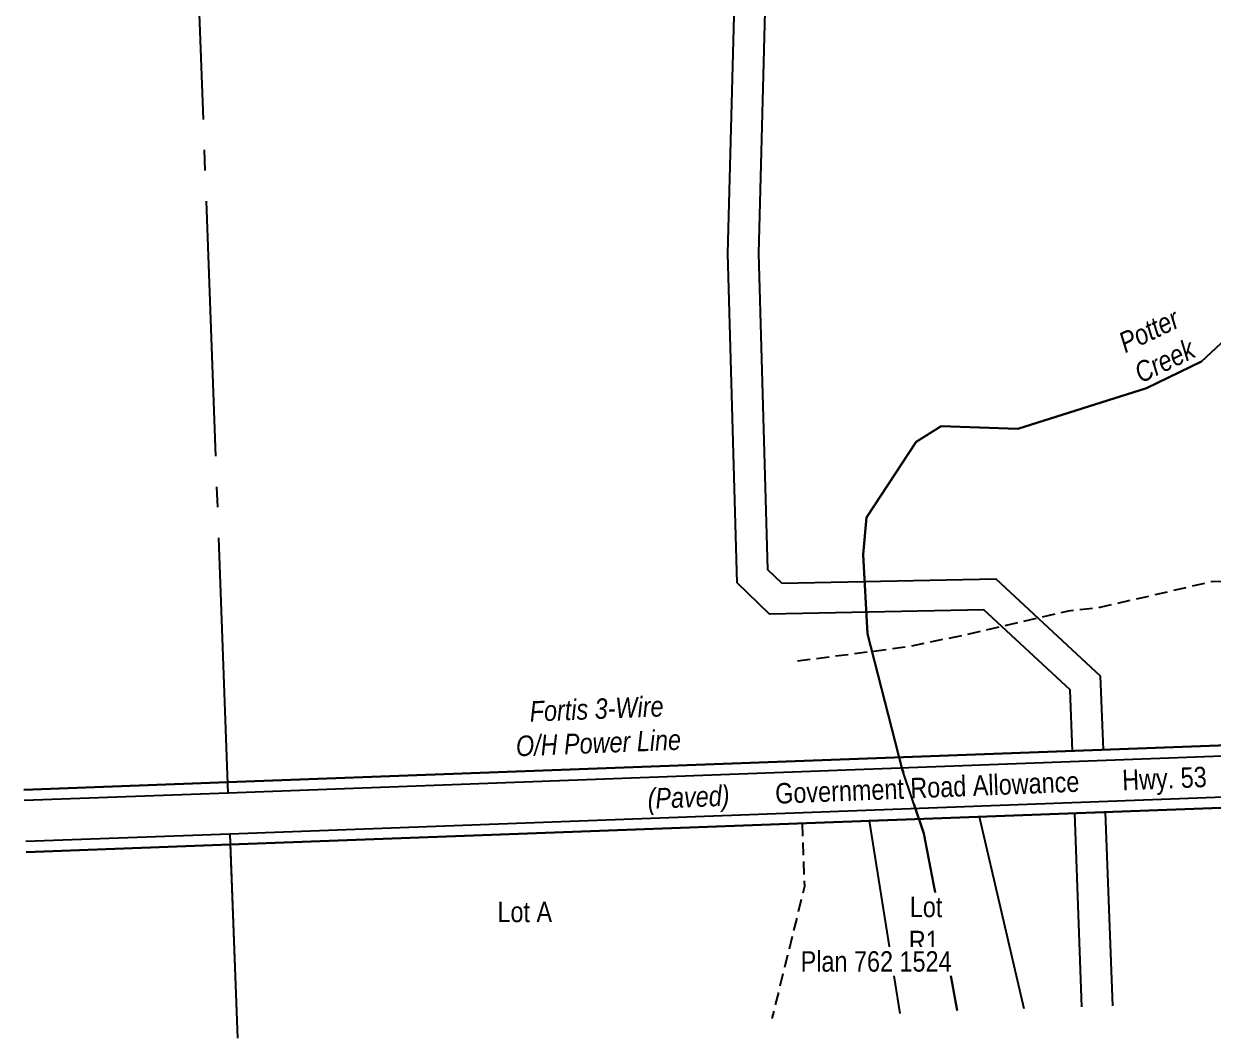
# Model space of a CAD drawing. Extents: x 665644 to 688844, y 5825051 to 5844826.
# Drawn here: x 682476 to 683058, y 5835493 to 5835989 of the extents above; entities that cross this region are included whole.
import ezdxf
from ezdxf.enums import TextEntityAlignment as Align

# ---------------------------------------------------------------- set-up
doc = ezdxf.new("R2010")
doc.units = 0
doc.header["$LTSCALE"] = 5
doc.linetypes.add('foc-QUARTERLINE', pattern=[33, 25, -3, 2, -3])
doc.linetypes.add('UG_PIPE', pattern=[1.875, 1.25, -0.625])
for name, color, linetype in [('AS-PIPE-UG', 44, 'UG_PIPE'), ('AS-POWER', 104, 'foc-POWER'), ('AS-TELEPHONE', 224, 'foc-TEL'), ('F-RW', 190, 'Continuous'), ('L-QSEC', 8, 'foc-QUARTERLINE'), ('L-ROAD-T', 7, 'Continuous'), ('L-SEC', 7, 'Continuous'), ('L-SECQ', 8, 'foc-QUARTERLINE'), ('L-TITLEDB', 4, 'Continuous'), ('L-TITLEDB-T', 4, 'Continuous'), ('T-WATER', 160, 'Continuous'), ('T-WATER-T', 170, 'Continuous')]:
    doc.layers.add(name, color=color, linetype=linetype)
doc.layers.add('T-TEXT', color=48, linetype='Continuous', lineweight=18)
doc.styles.add('100L', font='ARIALN.TTF', dxfattribs={"height": 11})
doc.styles.add('175L', font='ARIALN.TTF', dxfattribs={"height": 20})
doc.styles.add('80L', font='ARIALN.TTF', dxfattribs={"height": 10})
doc.styles.add('80LS', font='ARIALNI.TTF', dxfattribs={"height": 10})
doc.styles.add('foc-LtypeFont', font='ARIALN.TTF', dxfattribs={"height": 7.35})
doc.linetypes.add('foc-POWER', pattern='A,6,-1,["P",foc-LtypeFont,S=0.2,R=0,X=-0.625,Y=-0.75],-1.24,4', length=12.24)
doc.linetypes.add('foc-POWER-NOLINE', pattern='A,0,-4,["P",foc-LtypeFont,S=0.2,R=0,X=-0.625,Y=-0.75],-8.24', length=12.24)
doc.linetypes.add('foc-TEL', pattern='A,2,-1,["T",foc-LtypeFont,S=0.2,R=0,X=-0.425,Y=-0.75],-1.24,8', length=12.24)
doc.linetypes.add('foc-TEL-NOLINE', pattern='A,0,-2,["T",foc-LtypeFont,S=0.2,R=0,X=-0.425,Y=-0.75],-10.24', length=12.24)
doc.linetypes.add('foc-TOPO-flowdirection-NOLINE', pattern='A,0,[">",foc-LtypeFont,S=0.3,R=0,X=0,Y=-0.945],-20,[">",foc-LtypeFont,S=0.3,R=0,X=0,Y=-0.945],0', length=20)

msp = doc.modelspace()

# ---------------------------------------------------------------- linework, layer by layer
at = {"layer": 'AS-PIPE-UG', "flags": 128}
for points in [[(683098.045, 5835685.783), (683093.474, 5835697.516), (683093.162, 5835706.758), (683086.617, 5835714.857), (683079.24, 5835717.037), (683056.864, 5835716.277), (683002.405, 5835703.699), (682986.897, 5835701.981), (682934.635, 5835689.899), (682907.803, 5835684.366), (682852.009, 5835677.13)], [(682856.601, 5835598.098), (682857.783, 5835567.124), (682841.879, 5835502.618)]]:
    msp.add_lwpolyline(points, dxfattribs=at)
at = {"layer": 'AS-POWER', "linetype": 'foc-POWER-NOLINE', "flags": 128}
msp.add_lwpolyline([(682475.603, 5835614.483), (682575.536, 5835618.177), (683378, 5835647.921)], dxfattribs=at)
at = {"layer": 'AS-TELEPHONE', "linetype": 'foc-TEL-NOLINE', "flags": 128}
msp.add_lwpolyline([(682476.729, 5835584.022), (682576.66, 5835587.722), (683379.138, 5835617.467)], dxfattribs=at)
at = {"layer": 'F-RW', "flags": 128}
for points in [[(682858.064, 5836700.107), (682850.322, 5836428.659), (682847.556, 5836331.674), (682844.014, 5836207.451), (682835.218, 5835877.102), (682839.698, 5835722.329), (682846.658, 5835715.638), (682951.489, 5835717.705), (683002.595, 5835670.253), (683003.938, 5835634.034), (682988.954, 5835633.48), (682987.843, 5835663.459), (682945.662, 5835702.624), (682840.739, 5835700.52), (682824.881, 5835715.765), (682820.212, 5835877.082), (682829.031, 5836207.861), (682835.249, 5836428.106), (682843.1, 5836701.387)], [(682993.615, 5835508.256), (682990.082, 5835603.032), (683005.066, 5835603.588), (683008.599, 5835508.813)]]:
    msp.add_lwpolyline(points, dxfattribs=at)
at = {"layer": 'L-QSEC', "flags": 128}
msp.add_lwpolyline([(682576.66, 5835587.722), (682580.148, 5835492.894)], dxfattribs=at)
at = {"layer": 'L-SEC', "flags": 128}
for points in [[(683378.194, 5835642.744), (682575.729, 5835612.927)], [(683378.945, 5835622.642), (682576.473, 5835592.826)], [(682575.729, 5835612.927), (682475.798, 5835609.218)], [(682576.473, 5835592.826), (682476.541, 5835589.118)]]:
    msp.add_lwpolyline(points, dxfattribs=at)
at = {"layer": 'L-SECQ'}
msp.add_line((682575.729, 5835612.927), (682545.996, 5836417.529), dxfattribs=at)
at = {"layer": 'L-TITLEDB', "flags": 128}
for points in [[(683378, 5835647.921), (682575.536, 5835618.177)], [(682575.536, 5835618.177), (682475.603, 5835614.483)], [(683379.138, 5835617.467), (682576.66, 5835587.722)], [(682965.414, 5835507.208), (682943.482, 5835601.303), (682889.5, 5835599.301), (682904.515, 5835504.945)], [(682576.472, 5835592.826), (682580.148, 5835492.894)], [(682576.66, 5835587.722), (682476.729, 5835584.022)]]:
    msp.add_lwpolyline(points, dxfattribs=at)
at = {"layer": 'T-WATER', "linetype": 'foc-TOPO-flowdirection-NOLINE', "flags": 128}
msp.add_lwpolyline([(682932.487, 5835506.494), (682926.346, 5835540.614), (682916.168, 5835593.098), (682905.667, 5835624.529), (682888.703, 5835690.929), (682886.479, 5835729.727), (682888.106, 5835747.75), (682912.408, 5835784.779), (682924.728, 5835792.507), (682962.168, 5835791.17), (683025.297, 5835811.134), (683052.22, 5835824.154), (683073.297, 5835843.973), (683081.474, 5835855.86), (683082.157, 5835875.365), (683080.811, 5835894.957), (683082.959, 5835913.253), (683090.128, 5835926.162), (683101.779, 5835934.655), (683119.985, 5835936.498), (683139.289, 5835936.004), (683192.539, 5835944.307), (683252.432, 5835944.969), (683287.536, 5835939.721), (683295.849, 5835940.195), (683311.894, 5835941.257), (683324.864, 5835942.297), (683344.587, 5835944.677), (683348.36, 5835947.56), (683353.687, 5835951.036), (683359.31, 5835951.553), (683366.633, 5835951.871)], dxfattribs=at)
at = {"layer": 'T-WATER', "flags": 128}
for points in [[(683073.297, 5835843.973), (683052.22, 5835824.154), (683025.297, 5835811.134), (682962.168, 5835791.17), (682924.728, 5835792.507), (682912.408, 5835784.779), (682888.106, 5835747.75), (682886.479, 5835729.727), (682888.703, 5835690.929), (682905.667, 5835624.529), (682906.206, 5835622.916)], [(682911.328, 5835607.587), (682916.168, 5835593.098), (682926.346, 5835540.614), (682932.487, 5835506.494)]]:
    msp.add_lwpolyline(points, dxfattribs=at)

# ---------------------------------------------------------------- texts
at = {"layer": 'AS-POWER', "insert": (682715.088, 5835657.517), "char_height": 10, "attachment_point": 1, "rotation": 2.287517, "style": '175L'}
msp.add_mtext_dynamic_manual_height_columns('\\pi7.9797;{\\fArial Narrow|b0|i1|c0|p34;Fortis 3-Wire\\P\\pi0.57524;O/H Power Line}', width=80.67299, gutter_width=100, heights=[0], dxfattribs=at)
at = {"layer": 'L-ROAD-T', "style": '80L'}
for s, height, rotation, p in [('Hwy. 53', 10.0023, 2.287327, (683034.006, 5835620.053)), ('Government Road Allowance', 10, 2.287439, (682917.882, 5835615.613))]:
    msp.add_text(s, height=height, rotation=rotation, dxfattribs=at).set_placement(p, align=Align.MIDDLE_CENTER)
at = {"layer": 'L-TITLEDB-T', "insert": (682707.031, 5835559.724), "char_height": 10, "attachment_point": 1, "style": '175L'}
msp.add_mtext_dynamic_manual_height_columns('\\pi0.45928;Lot A', width=26.88035, gutter_width=100, heights=[0], dxfattribs=at)
at = {"layer": 'T-TEXT', "style": '80LS'}
msp.add_text('(Paved)', height=10, rotation=2.287439, dxfattribs=at).set_placement((682801.031, 5835610.945), align=Align.MIDDLE_CENTER)
at = {"layer": 'T-WATER-T', "insert": (683010.212, 5835837.043), "char_height": 9.99881, "attachment_point": 1, "rotation": 25.808341, "style": '100L'}
msp.add_mtext_dynamic_manual_height_columns('\\pi0.32811;{\\fArial Narrow|b0|i1|c0|p34;Potter\\P\\pi0.77144;Creek}', width=31.66207, gutter_width=55, heights=[0], dxfattribs=at)

# ---------------------------------------------------------------- next in the draw order: texts
at = {"layer": 'L-TITLEDB-T', "insert": (682908.896, 5835562.154), "char_height": 10, "attachment_point": 1, "style": '175L', "bg_fill": 3, "box_fill_scale": 1.2, "bg_fill_color": 256, "bg_fill_transparency": 0}
msp.add_mtext_dynamic_manual_height_columns('\\pi0.45928;Lot R1', width=31.73029, gutter_width=100, heights=[0], dxfattribs=at)

# ---------------------------------------------------------------- next in the draw order: texts
at = {"layer": 'L-TITLEDB-T', "insert": (682853.814, 5835535.472), "char_height": 10, "attachment_point": 1, "style": '175L', "bg_fill": 3, "box_fill_scale": 1.2, "bg_fill_color": 256, "bg_fill_transparency": 0}
msp.add_mtext_dynamic_manual_height_columns('\\pi2.11;Plan 762 1524', width=76.66889, gutter_width=100, heights=[0], dxfattribs=at)

doc.saveas('drawing.dxf')
